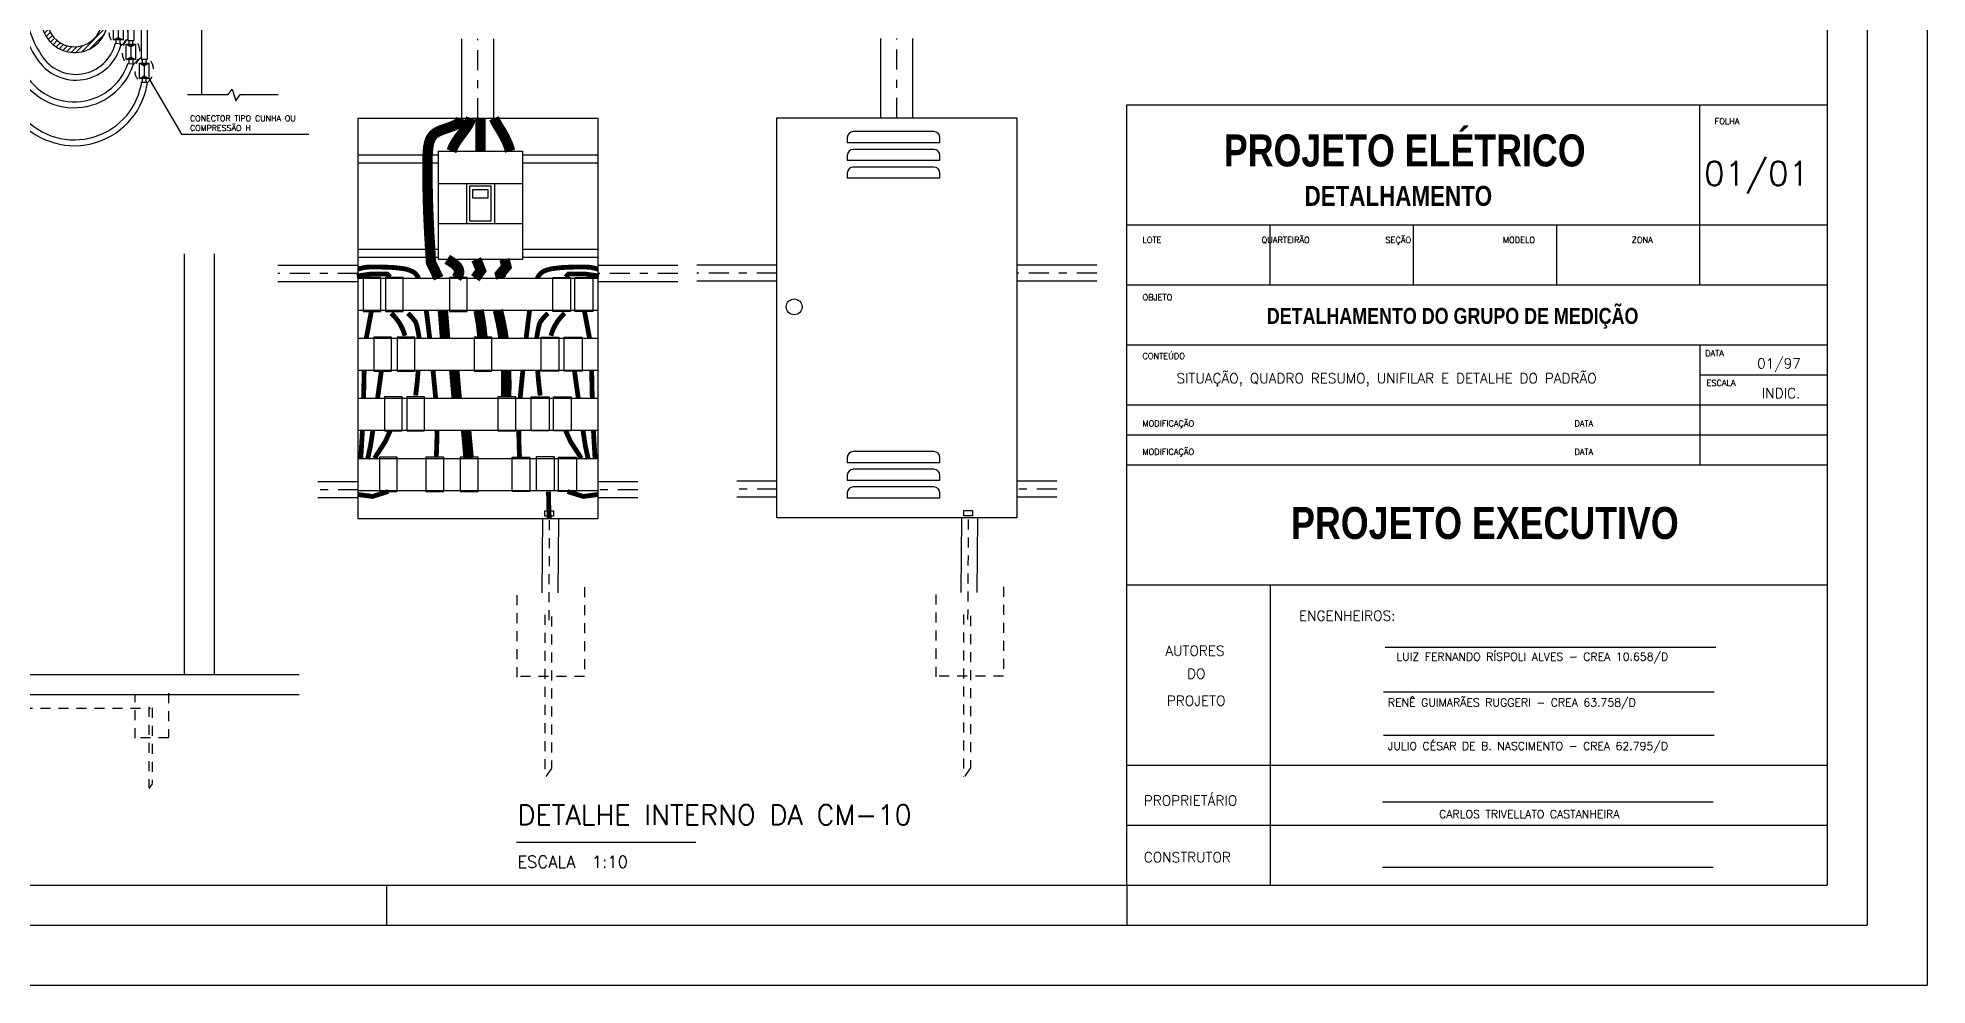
# Model space of a CAD drawing. Extents: x -15.1 to 78.4, y 14.2 to 45.4.
# Drawn here: x 54.8 to 78.41, y 14.24 to 26.08 of the extents above; entities that cross this region are included whole.
import ezdxf

# ---------------------------------------------------------------- set-up
doc = ezdxf.new("R2010")
doc.units = 0
doc.header["$LTSCALE"] = 0.5
doc.header["$MEASUREMENT"] = 0
doc.linetypes.add('DASHDOT', pattern=[1, 0.5, -0.25, 0, -0.25])
doc.linetypes.add('HIDDEN', pattern=[0.375, 0.25, -0.125])
doc.layers.get('0').update_dxf_attribs({"linetype": 'CONTINUOUS'})
for name, color, linetype in [('CARIMBO', 4, 'CONTINUOUS'), ('DETALHES', 4, 'CONTINUOUS'), ('FORMATO', 2, 'CONTINUOUS'), ('MEDICAO', 4, 'CONTINUOUS'), ('MEDICAO-ELETRICA', 7, 'CONTINUOUS'), ('TITULOS', 6, 'CONTINUOUS')]:
    doc.layers.add(name, color=color, linetype=linetype)
doc.styles.add('ROMANS', font='romans.shx')
doc.styles.add('SANSSERIFBOLD', font='sasb____.pfb', dxfattribs={"height": 0.004})
doc.dimstyles.new('TEXTO', dxfattribs={"dimtxt": 0.1, "dimasz": 0.1, "dimexe": 0.1, "dimexo": 0.3, "dimgap": 0.05, "dimtad": 1, "dimtih": 1, "dimtoh": 1, "dimdec": 4, "dimzin": 0, "dimdsep": 46, "dimtxsty": 'ROMANS', "dimcen": 0.09, "dimclrd": 1, "dimclre": 1, "dimclrt": 3, "dimadec": 0, "dimazin": 0, "dimtfac": 1, "dimtdec": 4, "dimtofl": 0, "dimtmove": 0, "dimatfit": 3, "dimfxl": 1, "dimtolj": 1, "dimtzin": 0, "dimarcsym": 0})

# ---------------------------------------------------------------- blocks, each defined once
blk = doc.blocks.new('A1')
at = {"layer": 'FORMATO', "color": 1}
for p, q in [((0.75, 30.45), (0.75, -0.75)), ((-18.5, 0.5), (-18.5, 0)), ((-9.25, 0.5), (-9.25, 0)), ((-42.8, -0.75), (0.75, -0.75))]:
    blk.add_line(p, q, dxfattribs=at)
at = {"layer": 'FORMATO'}
for p in [(0, 29.7), (-42.05, 0)]:
    blk.add_line(p, (0, 0), dxfattribs=at)
at = {"layer": 'FORMATO', "color": 8}
for p in [(-0.5, 29.2), (-40.8, 0.5)]:
    blk.add_line(p, (-0.5, 0.5), dxfattribs=at)
blk = doc.blocks.new('A1_50')
at = {"layer": 'FORMATO'}
blk.add_blockref('A1', (57.821, 13.702), dxfattribs=at)
blk = doc.blocks.new('CM-10-EF')
at = {"layer": 'MEDICAO'}
for p, q in [((0.1762, 0.9501), (0.1762, 0.938)), ((0.3925, 0.9651), (0.1912, 0.9651)), ((0.4075, 0.938), (0.4075, 0.9501)), ((0.1762, 0.938), (0.4075, 0.938)), ((0.1762, 0.9058), (0.1762, 0.8938)), ((0.3925, 0.9208), (0.1912, 0.9208)), ((0.4075, 0.8938), (0.4075, 0.9058)), ((0.1762, 0.8938), (0.4075, 0.8938)), ((0.1762, 0.8616), (0.1762, 0.8495)), ((0.3925, 0.8766), (0.1912, 0.8766)), ((0.4075, 0.8495), (0.4075, 0.8616)), ((0.1762, 0.8495), (0.4075, 0.8495)), ((0.1762, 0.1508), (0.1762, 0.1388)), ((0.3925, 0.1658), (0.1912, 0.1658)), ((0.4075, 0.1388), (0.4075, 0.1508)), ((0.1762, 0.1388), (0.4075, 0.1388)), ((0.1762, 0.1065), (0.1762, 0.0945)), ((0.1762, 0.0945), (0.4075, 0.0945)), ((0.3925, 0.1215), (0.1912, 0.1215)), ((0.4075, 0.0945), (0.4075, 0.1065)), ((0.1762, 0.0623), (0.1762, 0.0502)), ((0.1762, 0.0502), (0.4075, 0.0502)), ((0.3925, 0.0773), (0.1912, 0.0773)), ((0.4075, 0.0502), (0.4075, 0.0623))]:
    blk.add_line(p, q, dxfattribs=at)
blk.add_lwpolyline([(0, 0), (0, 1), (0.6, 1), (0.6, 0)], close=True, dxfattribs=at)
blk.add_circle((0.0433, 0.5273), 0.0197, dxfattribs=at)
for centre, start, end in [((0.1912, 0.9501), 90, 180), ((0.3925, 0.9501), 0, 90), ((0.1912, 0.9058), 90, 180), ((0.3925, 0.9058), 0, 90), ((0.1912, 0.8616), 90, 180), ((0.3925, 0.8616), 0, 90), ((0.1912, 0.1508), 90, 180), ((0.3925, 0.1508), 0, 90), ((0.1912, 0.1065), 90, 180), ((0.3925, 0.1065), 0, 90), ((0.1912, 0.0623), 90, 180), ((0.3925, 0.0623), 0, 90)]:
    blk.add_arc(centre, 0.015, start, end, dxfattribs=at)
blk = doc.blocks.new('*X12')
at = {"color": 0}
for p, q in [((-1.3681, 5.9593), (-1.3595, 5.9679)), ((-1.3607, 5.9579), (-1.3507, 5.9679)), ((-1.3519, 5.9579), (-1.3419, 5.9679)), ((-1.343, 5.9579), (-1.333, 5.9679)), ((-1.3342, 5.9579), (-1.3242, 5.9679)), ((-1.2723, 5.9579), (-1.2623, 5.9679)), ((-1.2635, 5.9579), (-1.2535, 5.9679)), ((-1.2546, 5.9579), (-1.2446, 5.9679)), ((-1.2458, 5.9579), (-1.2358, 5.9679)), ((-1.1839, 5.9579), (-1.1744, 5.9674)), ((-1.1751, 5.9579), (-1.1651, 5.9679)), ((-1.1662, 5.9579), (-1.1562, 5.9679)), ((-1.1574, 5.9579), (-1.1474, 5.9679)), ((-1.1486, 5.9579), (-1.1386, 5.9679)), ((-1.0955, 5.9579), (-1.0891, 5.9643)), ((-1.0867, 5.9579), (-1.0767, 5.9679)), ((-1.0779, 5.9579), (-1.0679, 5.9679)), ((-1.069, 5.9579), (-1.059, 5.9679)), ((-1.0602, 5.9579), (-1.0502, 5.9679)), ((-1.0513, 5.9579), (-1.0413, 5.9679)), ((-1.0425, 5.9579), (-1.0325, 5.9679)), ((-1.0337, 5.9579), (-1.0243, 5.9673)), ((-1.0253, 5.9574), (-1.0184, 5.9643)), ((-1.0226, 5.9513), (-1.0194, 5.9544)), ((-1.022, 5.943), (-1.0121, 5.9529)), ((-1.022, 5.9342), (-1.012, 5.9442)), ((-1.022, 5.9253), (-1.012, 5.9353)), ((-1.0169, 5.957), (-1.0142, 5.9596)), ((-1.022, 5.9165), (-1.012, 5.9265)), ((-1.022, 5.9077), (-1.012, 5.9177)), ((-1.022, 5.8988), (-1.012, 5.9088)), ((-1.022, 5.89), (-1.012, 5.9)), ((-1.022, 5.8812), (-1.012, 5.8912)), ((-1.022, 5.8723), (-1.012, 5.8823)), ((-1.022, 5.8635), (-1.012, 5.8735)), ((-1.022, 5.8546), (-1.012, 5.8646)), ((-1.022, 5.8458), (-1.012, 5.8558)), ((-1.022, 5.837), (-1.012, 5.847)), ((-1.022, 5.8281), (-1.012, 5.8381)), ((-1.022, 5.8193), (-1.012, 5.8293)), ((-1.022, 5.8104), (-1.012, 5.8204)), ((-1.022, 5.8016), (-1.012, 5.8116)), ((-1.022, 5.7928), (-1.012, 5.8028)), ((-1.022, 5.7839), (-1.012, 5.7939)), ((-1.022, 5.7751), (-1.012, 5.7851)), ((-1.022, 5.7662), (-1.012, 5.7762)), ((-1.022, 5.7574), (-1.012, 5.7674)), ((-1.022, 5.7486), (-1.012, 5.7586)), ((-1.022, 5.7397), (-1.012, 5.7497)), ((-1.022, 5.7309), (-1.012, 5.7409)), ((-1.022, 5.7221), (-1.012, 5.7321)), ((-1.022, 5.7132), (-1.012, 5.7232)), ((-1.022, 5.7044), (-1.012, 5.7144)), ((-1.022, 5.6955), (-1.012, 5.7055)), ((-1.022, 5.6867), (-1.012, 5.6967)), ((-1.022, 5.6779), (-1.012, 5.6879)), ((-1.022, 5.669), (-1.012, 5.679)), ((-1.022, 5.6602), (-1.012, 5.6702)), ((-1.022, 5.6513), (-1.012, 5.6613)), ((-1.022, 5.6425), (-1.012, 5.6525)), ((-1.022, 5.6337), (-1.012, 5.6437)), ((-1.022, 5.6248), (-1.012, 5.6348)), ((-1.022, 5.616), (-1.012, 5.626)), ((-1.022, 5.6071), (-1.012, 5.6171)), ((-1.022, 5.5983), (-1.012, 5.6083)), ((-1.022, 5.5895), (-1.012, 5.5995)), ((-1.022, 5.5806), (-1.012, 5.5906)), ((-1.022, 5.5718), (-1.012, 5.5818)), ((-1.022, 5.563), (-1.012, 5.573)), ((-1.022, 5.5541), (-1.012, 5.5641)), ((-1.022, 5.5453), (-1.012, 5.5553)), ((-1.022, 5.5364), (-1.012, 5.5464)), ((-1.022, 5.5276), (-1.012, 5.5376)), ((-1.022, 5.5188), (-1.012, 5.5288)), ((-1.022, 5.5099), (-1.012, 5.5199)), ((-1.022, 5.5011), (-1.012, 5.5111)), ((-1.0221, 5.4921), (-1.012, 5.5022)), ((-1.0221, 5.4833), (-1.012, 5.4934)), ((-1.0215, 5.475), (-1.0121, 5.4844)), ((-1.0205, 5.4672), (-1.0116, 5.4761)), ((-1.019, 5.4598), (-1.0105, 5.4683)), ((-1.0172, 5.4528), (-1.009, 5.461)), ((-1.015, 5.4462), (-1.0071, 5.4541)), ((-1.0125, 5.4398), (-1.0048, 5.4475)), ((-0.9449, 5.4013), (-0.9007, 5.4456)), ((-0.9116, 5.4435), (-0.8995, 5.4557)), ((-0.9095, 5.4544), (-0.9038, 5.4602)), ((-1.0097, 5.4338), (-1.0022, 5.4413)), ((-1.0067, 5.428), (-0.9993, 5.4353)), ((-1.0031, 5.4227), (-0.996, 5.4299)), ((-0.9991, 5.4179), (-0.992, 5.425)), ((-0.9945, 5.4137), (-0.9874, 5.4208)), ((-0.9895, 5.4099), (-0.9822, 5.4171)), ((-0.9839, 5.4066), (-0.9764, 5.414)), ((-0.9778, 5.4038), (-0.9699, 5.4117)), ((-0.9551, 5.4001), (-0.9429, 5.4122)), ((-0.9313, 5.4062), (-0.9056, 5.4319)), ((-0.9711, 5.4017), (-0.9625, 5.4103)), ((-0.9636, 5.4004), (-0.9538, 5.4101))]:
    blk.add_line(p, q, dxfattribs=at)
blk = doc.blocks.new('REX')
at = {"layer": 'DETALHES', "color": 2}
for p, q in [((2.716, 5.321), (3.45, 5.321)), ((3.45, 5.321), (3.516, 5.412)), ((3.516, 5.412), (3.578, 5.207)), ((3.578, 5.207), (3.657, 5.321)), ((3.657, 5.321), (4.315, 5.321)), ((2.716, -2.95), (3.423, -2.95)), ((3.423, -2.95), (3.489, -2.859)), ((3.489, -2.859), (3.551, -3.064)), ((3.551, -3.064), (3.63, -2.95)), ((3.63, -2.95), (4.289, -2.95))]:
    blk.add_line(p, q, dxfattribs=at)
at = {"layer": 'DETALHES', "color": 4}
for p, q in [((2.955, 3.953), (2.955, 5.321)), ((2.239, 3.953), (2.338, 3.953)), ((2.889, 3.953), (2.889, 2.92)), ((2.889, 3.953), (2.955, 3.953)), ((2.955, 3.953), (2.955, 2.92)), ((1.889, 3.753), (2.689, 3.753)), ((1.889, 3.753), (1.889, 3.703)), ((1.889, 3.703), (2.689, 3.703)), ((1.889, 3.653), (2.689, 3.653)), ((1.889, 3.653), (1.889, 3.603)), ((1.939, 3.703), (1.939, 3.653)), ((2.055, 3.886), (2.822, 3.886)), ((2.055, 3.886), (2.055, 3.82)), ((2.055, 3.82), (2.789, 3.82)), ((2.239, 3.82), (2.239, 3.753)), ((2.339, 3.82), (2.339, 3.753)), ((2.639, 3.703), (2.639, 3.653)), ((2.689, 3.753), (2.689, 3.703)), ((2.689, 3.653), (2.689, 3.603)), ((2.822, 3.786), (2.822, 3.086)), ((-2.859, 3.453), (-3.352, 3.453)), ((-2.963, 3.353), (-3.352, 3.353)), ((-2.055, 3.353), (-2.456, 3.353)), ((-1.951, 3.453), (-2.304, 3.453)), ((-1.134, 3.353), (-1.548, 3.353)), ((-1.031, 3.453), (-1.396, 3.453)), ((0.009, 3.353), (-0.627, 3.353)), ((-0.508, -1.399), (-0.508, 3.353)), ((0.042, 3.453), (-0.475, 3.453)), ((-0.408, -1.398), (-0.408, 3.353)), ((-0.195, -1.33), (-0.195, 3.353)), ((-0.095, -1.331), (-0.095, 3.353)), ((0.209, -1.286), (0.209, 3.286)), ((1.889, 3.603), (2.689, 3.603)), ((2.739, 3.47), (2.772, 3.47)), ((2.739, 3.47), (2.739, 3.403)), ((2.739, 3.403), (2.772, 3.403)), ((2.772, 3.503), (2.822, 3.503)), ((2.772, 3.503), (2.772, 3.37)), ((2.772, 3.436), (2.822, 3.436)), ((2.772, 3.37), (2.822, 3.37)), ((-0.847, -1.109), (-0.847, 3.237)), ((-0.747, -1.109), (-0.747, 3.264)), ((0.109, -1.283), (0.109, 3.253)), ((1.889, 3.203), (2.689, 3.203)), ((1.889, 3.203), (1.889, 3.053)), ((1.889, 3.053), (2.789, 3.053)), ((2.055, 3.053), (2.055, 2.986)), ((2.055, 2.986), (2.822, 2.986)), ((2.239, 2.986), (2.239, 2.853)), ((2.339, 2.986), (2.339, 2.853)), ((2.689, 3.203), (2.689, 3.053)), ((2.239, 2.853), (2.339, 2.853)), ((2.889, 2.92), (2.955, 2.92)), ((2.955, 2.92), (2.955, -2.95)), ((2.955, -0.314), (2.848, -0.314)), ((1.23, -1.289), (1.33, -1.289)), ((1.201, -1.357), (1.284, -1.404)), ((1.201, -1.624), (1.284, -1.581)), ((1.284, -1.404), (1.367, -1.357)), ((1.284, -1.404), (1.284, -1.581)), ((1.284, -1.581), (1.367, -1.624)), ((1.468, -1.341), (1.468, -1.671)), ((1.568, -1.341), (1.568, -1.671)), ((1.681, -1.465), (1.681, -2.014)), ((1.781, -1.465), (1.781, -2.014)), ((1.429, -1.739), (1.513, -1.786)), ((1.429, -2.006), (1.513, -1.963)), ((1.468, -1.671), (1.568, -1.671)), ((1.513, -1.786), (1.596, -1.739)), ((1.513, -1.786), (1.513, -1.963)), ((1.513, -1.963), (1.596, -2.006)), ((1.912, -1.812), (1.912, -2.338)), ((2.012, -1.812), (2.012, -2.338)), ((1.463, -2.063), (1.562, -2.076)), ((1.648, -2.081), (1.731, -2.128)), ((1.681, -2.014), (1.781, -2.014)), ((1.731, -2.128), (1.814, -2.081)), ((1.731, -2.128), (1.731, -2.305)), ((1.648, -2.348), (1.731, -2.305)), ((1.68, -2.413), (1.777, -2.421)), ((1.698, -2.348), (1.698, -2.414)), ((1.731, -2.305), (1.814, -2.348)), ((1.764, -2.348), (1.764, -2.418)), ((1.879, -2.407), (1.962, -2.454)), ((1.912, -2.338), (2.012, -2.338)), ((1.962, -2.454), (2.046, -2.407)), ((1.962, -2.454), (1.962, -2.63)), ((1.879, -2.673), (1.962, -2.63)), ((1.909, -2.737), (1.909, -2.79)), ((1.909, -2.737), (2.009, -2.737)), ((1.926, -2.673), (1.926, -2.737)), ((1.962, -2.63), (2.046, -2.673)), ((1.993, -2.673), (1.993, -2.737)), ((2.009, -2.737), (2.009, -2.796))]:
    blk.add_line(p, q, dxfattribs=at)
at = {"layer": 'DETALHES', "color": 2, "linetype": 'HIDDEN'}
for p, q in [((2.955, 3.47), (3.105, 3.47)), ((3.105, 3.403), (2.955, 3.403)), ((3.105, 3.47), (3.176, 3.54)), ((3.105, 3.403), (3.176, 3.332)), ((3.119, 3.436), (3.2, 3.517)), ((3.119, 3.436), (3.2, 3.356)), ((3.176, 3.54), (3.2, 3.517)), ((3.176, 3.332), (3.2, 3.356)), ((2.955, 0.436), (3.513, 0.436)), ((2.955, -0.314), (3.513, -0.314))]:
    blk.add_line(p, q, dxfattribs=at)
at = {"layer": 'DETALHES'}
blk.add_line((2.955, 0.436), (2.943, 0.436), dxfattribs=at)
at = {"layer": 'DETALHES', "color": 4}
for points in [[(1.201, -1.624), (1.201, -1.357), (1.367, -1.357), (1.367, -1.624)], [(1.429, -2.006), (1.429, -1.739), (1.596, -1.739), (1.596, -2.006)], [(1.648, -2.348), (1.648, -2.081), (1.814, -2.081), (1.814, -2.348)], [(1.879, -2.673), (1.879, -2.407), (2.046, -2.407), (2.046, -2.673)]]:
    blk.add_lwpolyline(points, close=True, dxfattribs=at)
for centre, radius, start, end in [((2.268, 3.919), 0.0441, 130.4871, 228.5783), ((2.309, 3.919), 0.0441, 311.4217, 49.5129), ((2.822, 3.82), 0.0667, 0, 90), ((-3.017, 3.536), 0.295, 218.4532, 325.6591), ((-2.887, 3.578), 0.346, 254.8284, 317.515), ((-3.01, 3.444), 0.102, 297.4251, 330.7724), ((-2.614, 3.138), 0.4, 77.3597, 140.1523), ((-2.715, 3.58), 0.346, 254.8284, 317.515), ((-2.42, 3.079), 0.461, 80.0953, 140.3545), ((-2.43, 3.216), 0.239, 129.077, 147.5224), ((-2.249, 3.082), 0.461, 54.176, 140.3545), ((-2.259, 3.219), 0.239, 76.5477, 147.5224), ((-2.109, 3.536), 0.295, 218.4532, 325.6591), ((-1.979, 3.578), 0.346, 254.8284, 317.515), ((-2.102, 3.444), 0.102, 297.4251, 330.7724), ((-1.706, 3.138), 0.4, 77.3597, 140.1523), ((-1.807, 3.58), 0.346, 254.8284, 317.515), ((-1.512, 3.079), 0.461, 80.0953, 140.3545), ((-1.522, 3.216), 0.239, 129.077, 147.5224), ((-1.341, 3.082), 0.461, 54.176, 140.3545), ((-1.351, 3.219), 0.239, 76.5477, 147.5224), ((-1.188, 3.536), 0.295, 218.4532, 329.7067), ((-1.08, 3.646), 0.408, 260.4125, 318.0306), ((-1.181, 3.444), 0.102, 297.4251, 330.7724), ((-0.785, 3.138), 0.4, 77.3597, 140.1523), ((-0.886, 3.58), 0.346, 254.8284, 317.515), ((-0.591, 3.079), 0.461, 80.0953, 138.0119), ((-0.42, 3.082), 0.461, 54.176, 140.3545), ((-0.43, 3.219), 0.239, 76.5477, 147.5224), ((0.034, 3.599), 0.276, 243.1353, 253.2905), ((0.348, 0.782), 2.705, 85.016, 99.1231), ((0.009, 3.253), 0.1, 82.0964, 90), ((0.042, 3.286), 0.167, 19.8837, 90), ((0.348, 0.782), 2.672, 85.0259, 95.3148), ((1.889, 3.403), 0.2, 11.2335, 90), ((1.889, 3.403), 0.2, 270, 1.6516), ((2.689, 3.403), 0.2, 174.2091, 270), ((2.689, 3.403), 0.2, 90, 164.239), ((2.789, 3.086), 0.0333, 270, 0), ((2.822, 3.053), 0.0667, 270, 0), ((2.876, -1.044), 1.482, 87.3797, 152.5201), ((2.894, -1.094), 0.782, 93.3851, 157.5965), ((2.532, -1.354), 1.304, 129.8597, 177.1398), ((2.525, -1.354), 1.197, 125.6341, 176.9015), ((2.678, -1.291), 1.212, 132.2668, 182.4991), ((1.656, -0.873), 0.521, 8.429, 100.4669), ((2.149, -0.182), 0.615, 196.8551, 205.2656), ((2.678, -1.291), 1.112, 130.5485, 182.4739), ((2.149, -0.182), 0.615, 215.4496, 221.621), ((3.251, -1.383), 1.572, 144.1413, 183.0084), ((3.251, -1.383), 1.472, 144.6827, 183.1686), ((4.986, -1.607), 3.081, 160.4184, 183.8679), ((2.149, -0.182), 0.615, 231.0478, 238.8277), ((2.149, -0.182), 0.615, 248.1321, 257.595), ((5.023, -1.6), 3.019, 162.4909, 184.008), ((4.428, -1.304), 5.279, 177.865, 190.4671), ((4.428, -1.304), 5.179, 177.865, 190.4446), ((1.322, -1.352), 1.215, 176.708, 209.4083), ((1.322, -1.352), 1.115, 176.5635, 209.3141), ((1.795, -1.333), 0.55, 175.4345, 182.4687), ((1.836, -1.333), 0.525, 175.1933, 182.6733), ((2.739, -1.244), 3.251, 182.7357, 203.305), ((2.739, -1.244), 3.151, 182.757, 203.182), ((1.483, -1.379), 1.679, 178.3319, 214.2196), ((1.483, -1.379), 1.579, 178.2798, 214.207), ((0.756, -1.647), 0.578, 211.4545, 2.5847), ((0.756, -1.647), 0.478, 211.663, 2.5847), ((2.036, -1.715), 0.55, 175.4227, 182.4687), ((2.077, -1.715), 0.525, 175.181, 182.6733), ((2.012, -1.633), 2.845, 192.7834, 216.6826), ((2.012, -1.633), 2.745, 192.8254, 216.5766), ((0.778, -1.9), 0.803, 211.7545, 347.3039), ((0.778, -1.899), 0.704, 211.4045, 346.5341), ((0.905, -2.034), 0.574, 356.8424, 2.7379), ((0.899, -2.031), 0.647, 356.2145, 2.3396), ((2.245, -2.057), 0.55, 175.5832, 182.4687), ((2.287, -2.057), 0.525, 175.3491, 182.6733), ((0.745, -2.101), 1.081, 203.4634, 342.7626), ((0.748, -2.097), 0.985, 203.1936, 341.271), ((2.477, -2.383), 0.55, 175.4345, 182.4687), ((2.519, -2.383), 0.525, 175.1933, 182.6733), ((0.751, -2.56), 1.281, 217.1483, 349.3574), ((0.751, -2.559), 1.181, 216.9487, 348.7058)]:
    blk.add_arc(centre, radius, start, end, dxfattribs=at)
at = {"layer": 'DETALHES'}
for centre, radius, start, end in [((2.789, 3.786), 0.0333, 0, 90), ((0.009, 3.253), 0.1, 0, 43.5385), ((0.042, 3.286), 0.167, 0, 9.9989), ((2.149, -0.182), 0.615, 266.6477, 272.0408)]:
    blk.add_arc(centre, radius, start, end, dxfattribs=at)
at = {"layer": 'DETALHES', "color": 3}
for centre, radius, start, end in [((0.28, 5.897), 2.582, 262.7493, 280.2177), ((0.246, 5.978), 2.636, 264.9255, 280.6546), ((1.589, 14.373), 10.975, 264.7283, 266.2908), ((1.589, 14.373), 10.942, 264.7283, 266.9601), ((2.188, -2.843), 6.398, 91.5068, 103.1681), ((2.188, -2.843), 6.365, 91.2454, 103.1681), ((1.589, 14.373), 10.975, 266.981, 272.8107), ((1.589, 14.373), 10.942, 267.7602, 272.8107), ((2.207, 6.313), 2.904, 268.3702, 276.3642), ((2.207, 6.313), 2.871, 268.3702, 276.3642), ((2.526, 3.494), 0.0673, 267.5135, 62.5449), ((2.526, 3.494), 0.034, 267.5135, 80.1227)]:
    blk.add_arc(centre, radius, start, end, dxfattribs=at)
at = {"layer": 'DETALHES', "color": 2, "linetype": 'HIDDEN'}
for centre, radius, start, end in [((3.481, 0.248), 0.191, 279.7347, 80.2653), ((3.552, -0.127), 0.19, 101.7908, 258.2092), ((3.435, -0.121), 0.208, 291.9702, 62.3511), ((1.384, -1.48), 0.265, 125.1967, 234.9806), ((1.184, -1.48), 0.265, 305.0194, 54.8033), ((1.635, -1.869), 0.284, 125.9855, 231.5403), ((1.395, -1.874), 0.285, 304.2355, 53.3609), ((1.897, -2.218), 0.318, 133.5265, 224.5251), ((1.601, -2.208), 0.287, 306.4753, 51.1455), ((2.062, -2.53), 0.265, 125.1967, 234.9806), ((1.862, -2.53), 0.265, 305.0194, 54.8033)]:
    blk.add_arc(centre, radius, start, end, dxfattribs=at)
at = {"layer": 'DETALHES', "color": 4}
for points in [[(1.201, -1.357), (1.367, -1.357), (1.284, -1.404)], [(1.201, -1.624), (1.284, -1.581), (1.201, -1.624), (1.367, -1.624)], [(1.429, -1.739), (1.596, -1.739), (1.513, -1.786)], [(1.429, -2.006), (1.513, -1.963), (1.429, -2.006), (1.596, -2.006)], [(1.648, -2.081), (1.814, -2.081), (1.731, -2.128)], [(1.648, -2.348), (1.731, -2.305), (1.648, -2.348), (1.814, -2.348)], [(1.879, -2.407), (2.046, -2.407), (1.962, -2.454)], [(1.879, -2.673), (1.962, -2.63), (1.879, -2.673), (2.046, -2.673)]]:
    blk.add_solid(points, dxfattribs=at)
at = {"layer": 'DETALHES', "color": 1, "xscale": 10.0000000002, "yscale": 10.0000000002, "zscale": 10.0000000002}
blk.add_blockref('*X12', (10.329, -56.226), dxfattribs=at)
at = {"layer": 'DETALHES', "color": 2, "style": 'ROMANS'}
blk.add_text('SEM ESCALA', height=0.15, dxfattribs=at).set_placement((-4.768, -3.855))
at = {"layer": 'DETALHES', "attachment_point": 1, "style": 'ROMANS'}
for s, insert, char_height, width in [('\\C6;PADRÃO COM RAMAL DE LIGAÇÃO AÉREO,\\PAMARRAÇÕES E CONEXÕES', (-4.3, 6.615), 0.25, 8.279), ('NOTAS: \\P\\C3;1-AS CONEXÕES DEVEM SER ISOLADAS COM\\POS SEGUINTES MATERIAIS:\\P  -COBERTURA ISOLANTE, NO CASO DOS\\PCONECTORES TIPO CUNHA;\\P  -FITA AUTO-FUSÃO PROTEGIDA COM FITA\\PISOLANTE, NO CASO DOS CONECTORES DE \\PCOMPRESSÃO, FORMATO H.\\P\\P2-A ALÇA PREFORMADA DEVE SER APLICADA\\PSOBRE O NEUTRO.', (-4.741, -1.491), 0.1, 3.60692)]:
    blk.add_mtext(s, dxfattribs=dict(at, insert=insert, char_height=char_height, width=width))
at = {"layer": 'DETALHES', "color": 3, "char_height": 0.1, "style": 'ROMANS'}
for s, insert, attachment_point in [('\\A1;ALÇA PREFORMADA PARA CABO\\PMULTIPLEXADO (NOTA 2)', (0.463, 5.364), 4), ('\\A1;ISOLADOR OU OLHAL', (2.487, 4.742), 6), ('\\A1;CONDUTOR NEUTRO', (-3.046, 4.483), 4), ('\\A1;CONDUTOR FASE', (-1.108, 4.22), 4), ('\\A1;CABO MULTIPLEXADO\\P(DUPLEX, TRIPLEX OU QUADRUPLEX)', (-2.394, 2.422), 6), ('\\A1;RECOMPOSICAÇÃO DA CONEXÃO\\P(NOTA 1)', (1.102, 1.076), 4), ('\\A1;CONDUTORES DO RAMAL DE ENTRADA', (-1.704, -0.698), 6), ('\\A1;\\PCONECTOR TIPO CUNHA OU \\PCOMPRESSÃO H', (2.759, -3.368), 4)]:
    blk.add_mtext(s, dxfattribs=dict(at, insert=insert, attachment_point=attachment_point))
at = {"layer": 'DETALHES', "color": 1, "annotation_type": 0, "has_hookline": 1}
for points, hookline_direction, text_width in [([(0.583, 3.477), (0.313, 5.155), (0.413, 5.155)], 0, 2.362), ([(1.889, 3.753), (2.637, 4.642), (2.537, 4.642)], 1, 1.552), ([(-3.267, 3.453), (-3.196, 4.383), (-3.096, 4.383)], 0, 1.448), ([(-1.433, 3.533), (-1.258, 4.12), (-1.158, 4.12)], 0, 1.229), ([(-2.619, 3.248), (-2.244, 2.212), (-2.344, 2.212)], 1, 2.771), ([(1.119, -1.48), (0.952, 0.857), (1.052, 0.857)], 0, 2.362), ([(-0.837, -1.687), (-1.554, -0.798), (-1.654, -0.798)], 1, 2.867), ([(2.046, -2.673), (2.609, -3.641), (2.709, -3.641)], 0, 2.076)]:
    blk.add_leader(points, dimstyle='TEXTO', dxfattribs=dict(at, hookline_direction=hookline_direction, text_width=text_width))

msp = doc.modelspace()

# ---------------------------------------------------------------- linework, layer by layer
at = {"layer": 'CARIMBO', "color": 6}
for p, q in [((68.405879, 25.2404063), (77.155879, 25.2404063)), ((68.405879, 15.4904063), (68.405879, 25.2404063)), ((68.405879, 23.7404063), (77.155879, 23.7404063)), ((68.405879, 22.9904063), (77.155879, 22.9904063)), ((68.405879, 22.2404063), (77.155879, 22.2404063)), ((68.405879, 20.7404063), (77.155879, 20.7404063)), ((68.405879, 19.2404063), (77.155879, 19.2404063)), ((68.405879, 16.9904063), (77.155879, 16.9904063)), ((68.405879, 16.2404063), (77.155879, 16.2404063))]:
    msp.add_line(p, q, dxfattribs=at)
at = {"layer": 'CARIMBO', "color": 4}
for p, q in [((75.565879, 23.7404063), (75.565879, 25.2404063)), ((70.195879, 22.9904063), (70.195879, 23.7404063)), ((71.985879, 22.9904063), (71.985879, 23.7404063)), ((73.775879, 22.9904063), (73.775879, 23.7404063)), ((75.565879, 22.9904063), (75.565879, 23.7404063)), ((75.565879, 22.2404063), (75.565879, 21.4904063)), ((68.405879, 21.4904063), (77.155879, 21.4904063)), ((68.405879, 21.1154063), (77.155879, 21.1154063)), ((70.195879, 19.2404063), (70.195879, 15.4904063)), ((71.6339722, 18.4630996), (75.7652967, 18.4630996)), ((71.6122121, 17.9073309), (75.7435366, 17.9073309)), ((71.6122121, 17.3641289), (75.7435366, 17.3641289)), ((71.6013319, 16.5302864), (75.7326564, 16.5302864)), ((71.6013319, 15.7166202), (75.7326564, 15.7166202))]:
    msp.add_line(p, q, dxfattribs=at)
at = {"layer": 'CARIMBO'}
for p, q in [((77.155879, 25.2404063), (77.155879, 15.4904063)), ((75.565879, 21.8654063), (77.155879, 21.8654063)), ((75.565879, 21.4904063), (75.565879, 20.7404063)), ((68.405879, 15.4904063), (77.155879, 15.4904063))]:
    msp.add_line(p, q, dxfattribs=at)
for p in [(70.195879, 22.9904063), (71.985879, 22.9904063), (73.775879, 22.9904063), (75.565879, 22.9904063)]:
    msp.add_point(p, dxfattribs=at)
at = {"layer": 'MEDICAO', "color": 2}
for p, q in [((60.0960118, 25.0725476), (60.0960118, 26.0633709)), ((60.4960118, 25.0725476), (60.4960118, 26.0633709)), ((65.3308783, 25.0782909), (65.3308783, 26.0691143)), ((65.7308783, 25.0782909), (65.7308783, 26.0691143)), ((58.7960118, 24.6127405), (59.8030707, 24.6127405)), ((60.8530707, 24.6127405), (61.8036311, 24.6127405)), ((58.7960118, 24.5127405), (59.8030707, 24.5127405)), ((60.8530707, 24.5127405), (61.8036311, 24.5127405)), ((59.8030707, 24.2581125), (60.8530707, 24.2581125)), ((60.1530707, 24.2581125), (60.1530707, 23.7581125)), ((60.4631269, 24.2247504), (60.1897314, 24.2247504)), ((60.1897314, 24.2247504), (60.1897314, 23.7878853)), ((60.4240704, 24.1779432), (60.2287879, 24.1779432)), ((60.2287879, 24.1779432), (60.2287879, 24.0765298)), ((60.4240704, 24.0765298), (60.4240704, 24.1779432)), ((60.4631269, 23.7878853), (60.4631269, 24.2247504)), ((60.5030707, 24.2581125), (60.5030707, 23.7581125)), ((60.2287879, 24.0765298), (60.4240704, 24.0765298)), ((59.8030707, 23.7581125), (60.8530707, 23.7581125)), ((60.1897314, 23.7878853), (60.4631269, 23.7878853)), ((58.7960118, 23.4376244), (59.8030707, 23.4376244)), ((60.8530707, 23.4376244), (61.8036311, 23.4376244)), ((58.7960118, 23.2296969), (57.7960118, 23.2296969)), ((58.7960118, 23.3376244), (59.8030707, 23.3376244)), ((60.8530707, 23.3376244), (61.8036311, 23.3376244)), ((62.7960118, 23.2296969), (61.7960118, 23.2296969)), ((64.0308783, 23.2354403), (63.0308783, 23.2354403)), ((68.0308783, 23.2354403), (67.0308783, 23.2354403)), ((58.7960118, 23.0296969), (57.7960118, 23.0296969)), ((58.7960118, 23.0725476), (61.7960118, 23.0725476)), ((62.7960118, 23.0296969), (61.7960118, 23.0296969)), ((64.0308783, 23.0354403), (63.0308783, 23.0354403)), ((68.0308783, 23.0354403), (67.0308783, 23.0354403)), ((58.7960118, 22.6725476), (61.7960118, 22.6725476)), ((58.7960118, 22.3225476), (61.7960118, 22.3225476)), ((58.7960118, 21.9225476), (61.7960118, 21.9225476)), ((58.7960118, 21.5725476), (61.7960118, 21.5725476)), ((58.7960118, 21.1725476), (61.7960118, 21.1725476)), ((58.7960118, 20.8225476), (61.7960118, 20.8225476)), ((58.8007348, 20.5296969), (58.2960118, 20.5296969)), ((58.8007348, 20.3296969), (58.2960118, 20.3296969)), ((58.7960118, 20.4225476), (61.7960118, 20.4225476)), ((62.2960118, 20.5296969), (61.7912887, 20.5296969)), ((62.2960118, 20.3296969), (61.7912887, 20.3296969)), ((64.0356013, 20.5354403), (63.5308783, 20.5354403)), ((64.0356013, 20.3354403), (63.5308783, 20.3354403)), ((67.5308783, 20.5354403), (67.0261552, 20.5354403)), ((67.5308783, 20.3354403), (67.0261552, 20.3354403)), ((61.1003077, 19.1427964), (61.1084928, 20.0725476)), ((61.3003077, 19.1427964), (61.3084928, 20.0725476)), ((66.3351741, 19.1485397), (66.3433592, 20.0782909)), ((66.5351741, 19.1485397), (66.5433592, 20.0782909))]:
    msp.add_line(p, q, dxfattribs=at)
at = {"layer": 'MEDICAO', "color": 1, "linetype": 'DASHDOT'}
for p, q in [((60.2960118, 25.0725476), (60.2960118, 26.0633709)), ((65.5308783, 25.0782909), (65.5308783, 26.0691143)), ((58.7960118, 23.1296969), (57.7960118, 23.1296969)), ((62.7960118, 23.1296969), (61.7960118, 23.1296969)), ((64.0308783, 23.1354403), (63.0308783, 23.1354403)), ((68.0308783, 23.1354403), (67.0308783, 23.1354403)), ((58.8007348, 20.4296969), (58.2960118, 20.4296969)), ((62.2960118, 20.4296969), (61.7912887, 20.4296969)), ((64.0356013, 20.4354403), (63.5308783, 20.4354403)), ((67.5308783, 20.4354403), (67.0261552, 20.4354403))]:
    msp.add_line(p, q, dxfattribs=at)
at = {"layer": 'MEDICAO'}
for p, q in [((58.7960118, 25.0725476), (61.7960118, 25.0725476)), ((58.7960118, 25.0725476), (58.7960118, 20.0725476)), ((61.7960118, 25.0725476), (61.7960118, 20.0725476)), ((59.8030707, 24.6581125), (60.8530707, 24.6581125)), ((59.8030707, 23.3081125), (59.8030707, 24.6581125)), ((60.8530707, 24.6581125), (60.8530707, 23.3081125)), ((60.8530707, 23.3081125), (59.8030707, 23.3081125)), ((58.8606652, 23.0833675), (58.8606652, 22.655771)), ((59.0830831, 23.0833675), (58.8606652, 23.0833675)), ((59.0830831, 22.655771), (59.0830831, 23.0833675)), ((59.1393923, 23.0833675), (59.1393923, 22.655771)), ((59.3618102, 23.0833675), (59.1393923, 23.0833675)), ((59.3618102, 22.655771), (59.3618102, 23.0833675)), ((60.1631541, 23.0833675), (59.9407362, 23.0833675)), ((59.9407362, 23.0833675), (59.9407362, 22.655771)), ((60.1631541, 22.655771), (60.1631541, 23.0833675)), ((61.2302134, 23.0833675), (61.4526313, 23.0833675)), ((61.2302134, 22.655771), (61.2302134, 23.0833675)), ((61.4526313, 23.0833675), (61.4526313, 22.655771)), ((61.5089405, 22.655771), (61.5089405, 23.0833675)), ((61.5089405, 23.0833675), (61.7313584, 23.0833675)), ((61.7313584, 23.0833675), (61.7313584, 22.655771)), ((58.8606652, 22.655771), (59.0830831, 22.655771)), ((59.1393923, 22.655771), (59.3618102, 22.655771)), ((59.9407362, 22.655771), (60.1631541, 22.655771)), ((61.4526313, 22.655771), (61.2302134, 22.655771)), ((61.7313584, 22.655771), (61.5089405, 22.655771)), ((59.217208, 22.3377565), (58.9947901, 22.3377565)), ((58.9947901, 22.3377565), (58.9947901, 21.91016)), ((59.217208, 21.91016), (59.217208, 22.3377565)), ((59.2851309, 22.3377565), (59.2851309, 21.91016)), ((59.5075488, 22.3377565), (59.2851309, 22.3377565)), ((59.5075488, 21.91016), (59.5075488, 22.3377565)), ((60.4714843, 22.3377565), (60.2490664, 22.3377565)), ((60.2490664, 22.3377565), (60.2490664, 21.91016)), ((60.4714843, 21.91016), (60.4714843, 22.3377565)), ((61.0844748, 22.3377565), (61.3068927, 22.3377565)), ((61.0844748, 21.91016), (61.0844748, 22.3377565)), ((61.3068927, 22.3377565), (61.3068927, 21.91016)), ((61.3748155, 21.91016), (61.3748155, 22.3377565)), ((61.3748155, 22.3377565), (61.5972334, 22.3377565)), ((61.5972334, 22.3377565), (61.5972334, 21.91016)), ((58.9947901, 21.91016), (59.217208, 21.91016)), ((59.2851309, 21.91016), (59.5075488, 21.91016)), ((60.2490664, 21.91016), (60.4714843, 21.91016)), ((61.3068927, 21.91016), (61.0844748, 21.91016)), ((61.5972334, 21.91016), (61.3748155, 21.91016)), ((59.3513342, 21.5921454), (59.1289163, 21.5921454)), ((59.1289163, 21.5921454), (59.1289163, 21.1645489)), ((59.3513342, 21.1645489), (59.3513342, 21.5921454)), ((59.6300625, 21.5921454), (59.4076446, 21.5921454)), ((59.4076446, 21.5921454), (59.4076446, 21.1645489)), ((59.6300625, 21.1645489), (59.6300625, 21.5921454)), ((60.5457828, 21.5921454), (60.5457828, 21.1645489)), ((60.7682007, 21.5921454), (60.5457828, 21.5921454)), ((60.7682007, 21.1645489), (60.7682007, 21.5921454)), ((60.961961, 21.1645489), (60.961961, 21.5921454)), ((60.961961, 21.5921454), (61.1843789, 21.5921454)), ((61.1843789, 21.5921454), (61.1843789, 21.1645489)), ((61.2406894, 21.5921454), (61.4631073, 21.5921454)), ((61.2406894, 21.1645489), (61.2406894, 21.5921454)), ((61.4631073, 21.5921454), (61.4631073, 21.1645489)), ((59.1289163, 21.1645489), (59.3513342, 21.1645489)), ((59.4076446, 21.1645489), (59.6300625, 21.1645489)), ((60.5457828, 21.1645489), (60.7682007, 21.1645489)), ((61.1843789, 21.1645489), (60.961961, 21.1645489)), ((61.4631073, 21.1645489), (61.2406894, 21.1645489)), ((59.0657264, 20.837099), (59.0657264, 20.4095025)), ((59.2881443, 20.837099), (59.0657264, 20.837099)), ((59.2881443, 20.4095025), (59.2881443, 20.837099)), ((59.8688271, 20.837099), (59.6464092, 20.837099)), ((59.6464092, 20.837099), (59.6464092, 20.4095025)), ((59.8688271, 20.4095025), (59.8688271, 20.837099)), ((60.2985333, 20.837099), (60.0761154, 20.837099)), ((60.0761154, 20.837099), (60.0761154, 20.4095025)), ((60.2985333, 20.4095025), (60.2985333, 20.837099)), ((60.7231965, 20.4095025), (60.7231965, 20.837099)), ((60.7231965, 20.837099), (60.9456144, 20.837099)), ((60.9456144, 20.837099), (60.9456144, 20.4095025)), ((61.0274137, 20.4173901), (61.0274137, 20.8449866)), ((61.0274137, 20.8449866), (61.2498316, 20.8449866)), ((61.2498316, 20.8449866), (61.2498316, 20.4173901)), ((61.3038792, 20.837099), (61.5262971, 20.837099)), ((61.3038792, 20.4095025), (61.3038792, 20.837099)), ((61.5262971, 20.837099), (61.5262971, 20.4095025)), ((59.0657264, 20.4095025), (59.2881443, 20.4095025)), ((59.6464092, 20.4095025), (59.8688271, 20.4095025)), ((60.0761154, 20.4095025), (60.2985333, 20.4095025)), ((60.9456144, 20.4095025), (60.7231965, 20.4095025)), ((61.2498316, 20.4173901), (61.0274137, 20.4173901)), ((61.5262971, 20.4095025), (61.3038792, 20.4095025)), ((58.7960118, 20.0725476), (61.7960118, 20.0725476)), ((41.5048108, 18.1220248), (58.0611977, 18.1220248)), ((41.5048108, 17.8720248), (58.0611977, 17.8720248))]:
    msp.add_line(p, q, dxfattribs=at)
at = {"layer": 'MEDICAO', "color": 3}
for p, q in [((56.6277852, 18.1220248), (56.6277852, 23.3774799)), ((57.0027852, 18.1220248), (57.0027852, 23.3774799))]:
    msp.add_line(p, q, dxfattribs=at)
at = {"layer": 'MEDICAO', "color": 2, "linetype": 'HIDDEN'}
msp.add_line((42.0053048, 17.70296), (56.2060937, 17.70296), dxfattribs=at)
at = {"layer": 'MEDICAO', "color": 2}
for points, const_width in [([(60.0903315, 25.0663877), (60.0824085, 25.0429641), (60.0659398, 25.0222986), (60.0425175, 25.0040344), (60.0137337, 24.9878144), (59.9811808, 24.9732818), (59.9464508, 24.9600796), (59.9111359, 24.9478509), (59.8768283, 24.9362386), (59.8448575, 24.9248285), (59.8155024, 24.9129755), (59.7887793, 24.8999776), (59.7647044, 24.8851324), (59.743294, 24.8677375), (59.7245643, 24.8470907), (59.7085315, 24.8224897), (59.6952119, 24.7932322), (59.6845812, 24.7583962), (59.6764524, 24.7161812), (59.6705982, 24.664567), (59.666791, 24.6015334), (59.6648035, 24.5250603), (59.6644082, 24.4331274), (59.6653776, 24.3237145), (59.6674842, 24.1948015), (59.6709202, 24.0416445), (59.6775555, 23.8486054), (59.6896798, 23.5973221), (59.7095826, 23.2694328), (59.804833, 23.0725476)], 0.13), ([(60.2105088, 25.0719191), (60.1922568, 25.0230164), (60.165405, 24.9751769), (60.1324922, 24.9275011), (60.0960577, 24.879089), (60.0586404, 24.8290409), (60.0227795, 24.776457), (59.991014, 24.7204376), (59.9658829, 24.6600828)], 0.13), ([(60.3293248, 25.0719191), (60.3293248, 24.6600828)], 0.13), ([(60.4970685, 25.0719191), (60.5135186, 25.0344684), (60.5356202, 24.994809), (60.5618169, 24.9520411), (60.5905527, 24.9052651), (60.6202712, 24.853581), (60.6494161, 24.7960891), (60.6764313, 24.7318896), (60.6997605, 24.6600828)], 0.13), ([(59.9122969, 23.3100329), (59.9503342, 23.2863334), (59.9861312, 23.2620806), (60.0174472, 23.2367212), (60.0420417, 23.2097021), (60.0576738, 23.1804698), (60.0621031, 23.1484711), (60.0530888, 23.1131527), (60.0283902, 23.0739615)], 0.13), ([(60.2747403, 23.3100329), (60.300117, 23.2519677), (60.3329726, 23.1686358), (60.2627117, 23.0725476)], 0.13), ([(60.6293056, 23.3100329), (60.6516853, 23.2173181), (60.572335, 23.1223441), (60.5862424, 23.0725476)], 0.13), ([(59.1997865, 23.0879093), (59.1630186, 23.1246257), (58.9546669, 23.1246257), (58.7830843, 23.1001483)], 0.06), ([(61.392237, 23.0879093), (61.4290049, 23.1246257), (61.6373567, 23.1246257), (61.8089393, 23.1001483)], 0.06), ([(58.9669237, 22.6717959), (58.9007556, 22.3225476)], 0.06), ([(59.8578149, 22.6725476), (59.8854451, 22.3225476)], 0.13), ([(60.3032001, 22.6725476), (60.3077325, 22.6527235), (60.3350479, 22.4956197), (60.3526682, 22.334274)], 0.13), ([(60.5455611, 22.6725476), (60.5576076, 22.6248819), (60.5806333, 22.5231303), (60.6003196, 22.421102), (60.6158542, 22.3225476)], 0.13), ([(61.6250999, 22.6717959), (61.691268, 22.3225476)], 0.06), ([(60.0007867, 21.9225476), (60.0246763, 21.64251), (60.0309984, 21.5725476)], 0.13), ([(60.6483076, 21.9225476), (60.6501605, 21.8641616), (60.6512187, 21.734054), (60.6495762, 21.5945865)], 0.13), ([(58.8748157, 21.9225476), (58.8688756, 21.6437494), (58.866715, 21.5725476)], 0.06), ([(59.0894829, 21.9129998), (59.0419107, 21.5725476)], 0.06), ([(61.5025407, 21.9129998), (61.5501128, 21.5725476)], 0.06), ([(61.7172079, 21.9225476), (61.723148, 21.6437494), (61.7253086, 21.5725476)], 0.06), ([(58.8527673, 21.1725476), (58.8321077, 20.8115218)], 0.06), ([(58.9834479, 21.1725476), (58.9546669, 20.9828628), (58.917899, 20.8115218)], 0.06), ([(59.1997865, 21.1664428), (59.1385063, 21.0318176), (59.0036916, 20.8237602)], 0.06), ([(60.1484401, 21.1725476), (60.1798843, 20.8245779)], 0.13), ([(61.392237, 21.1664428), (61.4535173, 21.0318176), (61.588332, 20.8237602)], 0.06), ([(61.6085757, 21.1725476), (61.6373567, 20.9828628), (61.6741245, 20.8115218)], 0.06), ([(61.7392563, 21.1725476), (61.7599158, 20.8115218)], 0.06), ([(59.1752742, 20.4076468), (58.9791792, 20.3464537), (58.7953398, 20.370931)], 0.06), ([(61.4167494, 20.4076468), (61.6128443, 20.3464537), (61.7966837, 20.370931)], 0.06)]:
    msp.add_lwpolyline(points, dxfattribs=dict(at, const_width=const_width))
at = {"layer": 'MEDICAO', "color": 2, "const_width": 0.06}
for points in [[(59.5538926, 23.0725476, 0.0000970172), (59.5537004, 23.0730141, 0.1875899189), (59.4694172, 23.1613414, 0.0699935353), (59.3742111, 23.1906039, 0.0327422983), (59.1630186, 23.2102962, 0.0068784028), (58.9888554, 23.2126922, 0.0143942469), (58.9056435, 23.2102962, 0.0402210335), (58.8728456, 23.2057421, 0.0166201855), (58.7953398, 23.1858188)], [(61.0381309, 23.0725476, -0.0000970172), (61.0383232, 23.0730141, -0.1875899189), (61.1226063, 23.1613414, -0.0699935353), (61.2178124, 23.1906039, -0.0327422983), (61.4290049, 23.2102962, -0.0068784028), (61.6031681, 23.2126922, -0.0143942469), (61.6863801, 23.2102962, -0.0402210335), (61.719178, 23.2057421, -0.0166201855), (61.7966837, 23.1858188)], [(59.6935535, 22.3225476, 0.0020516293), (59.6824463, 22.4167067, 0.0015476489), (59.6503978, 22.6725476, 0.0655010076)], [(60.8984701, 22.3225476, -0.0020516293), (60.9095773, 22.4167067, -0.0015476489), (60.9416258, 22.6725476, -0.0655010076)], [(59.561924, 22.3225476, 0.028855683), (59.5306962, 22.4882159, 0.100378862), (59.5045486, 22.5431719, 0.0486482108), (59.4203925, 22.6350795)], [(61.0300996, 22.3225476, -0.028855683), (61.0613274, 22.4882159, -0.100378862), (61.0874749, 22.5431719, -0.0486482108), (61.171631, 22.6350795)], [(59.5184406, 21.6070336, 0.0034037754), (59.5356325, 21.7601195, 0.0065722017), (59.542953, 21.8395677, 0.0006901188), (59.5493849, 21.9225476, 0.0033078682)], [(59.7685436, 21.5725476, 0.0003874721), (59.7345704, 21.9225476, 0.0020611676)], [(60.82348, 21.5725476, -0.0003874721), (60.8574532, 21.9225476, -0.0020611676)], [(61.0735829, 21.6070336, -0.0034037754), (61.0563911, 21.7601195, -0.0065722017), (61.0490706, 21.8395677, -0.0006901188), (61.0426386, 21.9225476, -0.0033078682)], [(59.7758158, 20.8359992, 0.0086677436), (59.7854598, 21.1725476, 0.0239178384)], [(60.8162078, 20.8359992, -0.0086677436), (60.8065638, 21.1725476, -0.0239178384)], [(61.1874632, 20.0708738, -0.0086677436), (61.1778192, 20.4074222, -0.0239178384)]]:
    msp.add_lwpolyline(points, format="xyb", dxfattribs=at)
at = {"layer": 'MEDICAO', "color": 2}
for points in [[(59.3836247, 22.3535907, 0.06, 0.06, 0.034766378), (59.3580973, 22.4291558, 0.06, 0.06, 0.034766378), (59.3223457, 22.5004549, 0.06, 0.06, 0.0380502329), (59.2723238, 22.5719704, 0.06, 0.06, 0.0380502329), (59.2120421, 22.6350795, 0.06, 0.06, 0)], [(61.2083989, 22.3535907, 0.06, 0.06, -0.034766378), (61.2339263, 22.4291558, 0.06, 0.06, -0.034766378), (61.2696779, 22.5004549, 0.06, 0.06, -0.0380502329), (61.3196998, 22.5719704, 0.06, 0.06, -0.0380502329), (61.3799815, 22.6350795, 0.06, 0.06, 0)]]:
    msp.add_lwpolyline(points, format="xyseb", dxfattribs=at)
at = {"layer": 'MEDICAO-ELETRICA', "color": 2, "linetype": 'HIDDEN'}
for p, q in [((61.1882282, 20.0521436), (61.1800431, 18.7338895)), ((66.4230946, 20.057887), (66.4149096, 18.7396328)), ((60.788115, 18.0890551), (60.788115, 19.1883151)), ((61.6266774, 19.2125551), (61.6266774, 18.0956671)), ((66.0229815, 18.0947984), (66.0229815, 19.1940584)), ((66.8615439, 19.2182984), (66.8615439, 18.1014104)), ((61.1301846, 18.8661175), (61.1301846, 16.8381775)), ((61.2157014, 18.8471647), (61.2157014, 16.9518919)), ((66.3650511, 18.8718608), (66.3650511, 16.8439208)), ((66.4505679, 18.852908), (66.4505679, 16.9576352)), ((61.6266774, 18.0956671), (60.7987566, 18.0956671)), ((66.8615439, 18.1014104), (66.0336231, 18.1014104)), ((56.0122909, 17.3278013), (56.0122909, 17.8774313)), ((56.1833257, 17.7163325), (56.1833257, 16.7023625)), ((56.4315721, 17.8895513), (56.4315721, 17.3311073)), ((56.2260841, 17.7068561), (56.2260841, 16.7592197)), ((56.4315721, 17.3311073), (56.0176117, 17.3311073)), ((61.2174918, 16.9496887), (61.134759, 16.8298015)), ((66.4523583, 16.955432), (66.3696255, 16.8355448)), ((56.2269793, 16.7581181), (56.1856129, 16.6981745))]:
    msp.add_line(p, q, dxfattribs=at)
at = {"layer": 'MEDICAO-ELETRICA', "color": 2}
for points in [[(61.1341346, 20.0991932), (61.1341346, 20.165858), (61.2394154, 20.165858), (61.2394154, 20.0991932)], [(66.369001, 20.1049366), (66.369001, 20.1716014), (66.4742818, 20.1716014), (66.4742818, 20.1049366)]]:
    msp.add_lwpolyline(points, close=True, dxfattribs=at)
at = {"layer": 'TITULOS', "color": 8}
msp.add_line((60.7786256, 16.0269581), (63.0207595, 16.0269581), dxfattribs=at)

# ---------------------------------------------------------------- block references
at = {"layer": 'DETALHES', "xscale": 0.7200000000000001, "yscale": 0.7200000000000001, "zscale": 0.7200000000000001}
msp.add_blockref('REX', (54.712671, 27.4940497), dxfattribs=at)
at = {"layer": 'FORMATO'}
msp.add_blockref('A1_50', (19.8345234, 1.2881592), dxfattribs=at)
at = {"layer": 'MEDICAO', "xscale": 5, "yscale": 5, "zscale": 5}
msp.add_blockref('CM-10-EF', (64.0308783, 20.0782909), dxfattribs=at)

# ---------------------------------------------------------------- texts
at = {"layer": 'CARIMBO', "color": 2, "style": 'ROMANS'}
for s, p in [('FOLHA', (75.7495189, 24.9960243)), ('LOTE                      QUARTEIRÃO                SEÇÃO                    MODELO                     ZONA', (68.5997983, 23.5128783)), ('OBJETO', (68.5997983, 22.7970063)), ('CONTEÚDO', (68.5997983, 22.0634401)), ('DATA', (75.6314811, 22.0971479)), ('ESCALA', (75.6483437, 21.7263614)), ('MODIFICAÇÃO                                                                                    DATA', (68.5997983, 21.2207435)), ('MODIFICAÇÃO                                                                                    DATA', (68.5997983, 20.8668109))]:
    msp.add_text(s, height=0.075, dxfattribs=at).set_placement(p)
at = {"layer": 'CARIMBO', "color": 6, "style": 'SANSSERIFBOLD', "width": 0.8}
for s, p in [('PROJETO ELÉTRICO', (69.6171077, 24.4692299)), ('PROJETO EXECUTIVO', (70.4572436, 19.8150359))]:
    msp.add_text(s, height=0.4, dxfattribs=at).set_placement(p)
at = {"layer": 'CARIMBO', "color": 6, "style": 'ROMANS'}
msp.add_text('01/01', height=0.3, dxfattribs=at).set_placement((75.6184929, 24.2319407))
at = {"layer": 'CARIMBO', "color": 4, "style": 'SANSSERIFBOLD', "width": 0.8}
for s, height, p in [('DETALHAMENTO', 0.25, (70.6261307, 23.9767083)), ('DETALHAMENTO DO GRUPO DE MEDIÇÃO', 0.2, (70.1534783, 22.5015104))]:
    msp.add_text(s, height=height, dxfattribs=at).set_placement(p)
at = {"layer": 'CARIMBO', "color": 4, "style": 'ROMANS'}
for s, p in [('01/97', (76.2806055, 21.9453728)), ('SITUAÇÃO, QUADRO RESUMO, UNIFILAR E DETALHE DO PADRÃO', (69.0252808, 21.7603192)), ('INDIC.', (76.3386839, 21.5741628)), ('ENGENHEIROS:', (70.5558539, 18.7937771))]:
    msp.add_text(s, height=0.125, dxfattribs=at).set_placement(p)
at = {"layer": 'CARIMBO', "color": 5, "style": 'ROMANS'}
for s, p in [('AUTORES', (68.8864616, 18.3555749)), ('DO', (69.1562624, 18.069058)), ('PROJETO', (68.9033242, 17.7319794)), ('PROPRIETÁRIO', (68.6166608, 16.4847884)), ('CONSTRUTOR', (68.6166608, 15.7769232))]:
    msp.add_text(s, height=0.125, dxfattribs=at).set_placement(p)
at = {"layer": 'CARIMBO', "style": 'ROMANS'}
for s, p in [('LUIZ FERNANDO RÍSPOLI ALVES - CREA 10.658/D', (71.7721269, 18.2945602)), ('RENÊ GUIMARÃES RUGGERI - CREA 63.758/D', (71.666054, 17.7219377)), ('JULIO CÉSAR DE B. NASCIMENTO - CREA 62.795/D', (71.666054, 17.1787356)), ('CARLOS TRIVELLATO CASTANHEIRA', (72.3063266, 16.3280361))]:
    msp.add_text(s, height=0.1, dxfattribs=at).set_placement(p)
at = {"layer": 'TITULOS', "color": 6, "style": 'ROMANS'}
msp.add_text('DETALHE INTERNO DA CM-10', height=0.25, dxfattribs=at).set_placement((60.7880463, 16.2434853))
at = {"layer": 'TITULOS', "color": 4, "style": 'ROMANS'}
msp.add_text('ESCALA  1:10', height=0.15, dxfattribs=at).set_placement((60.7880463, 15.7068744))

doc.saveas('drawing.dxf')
